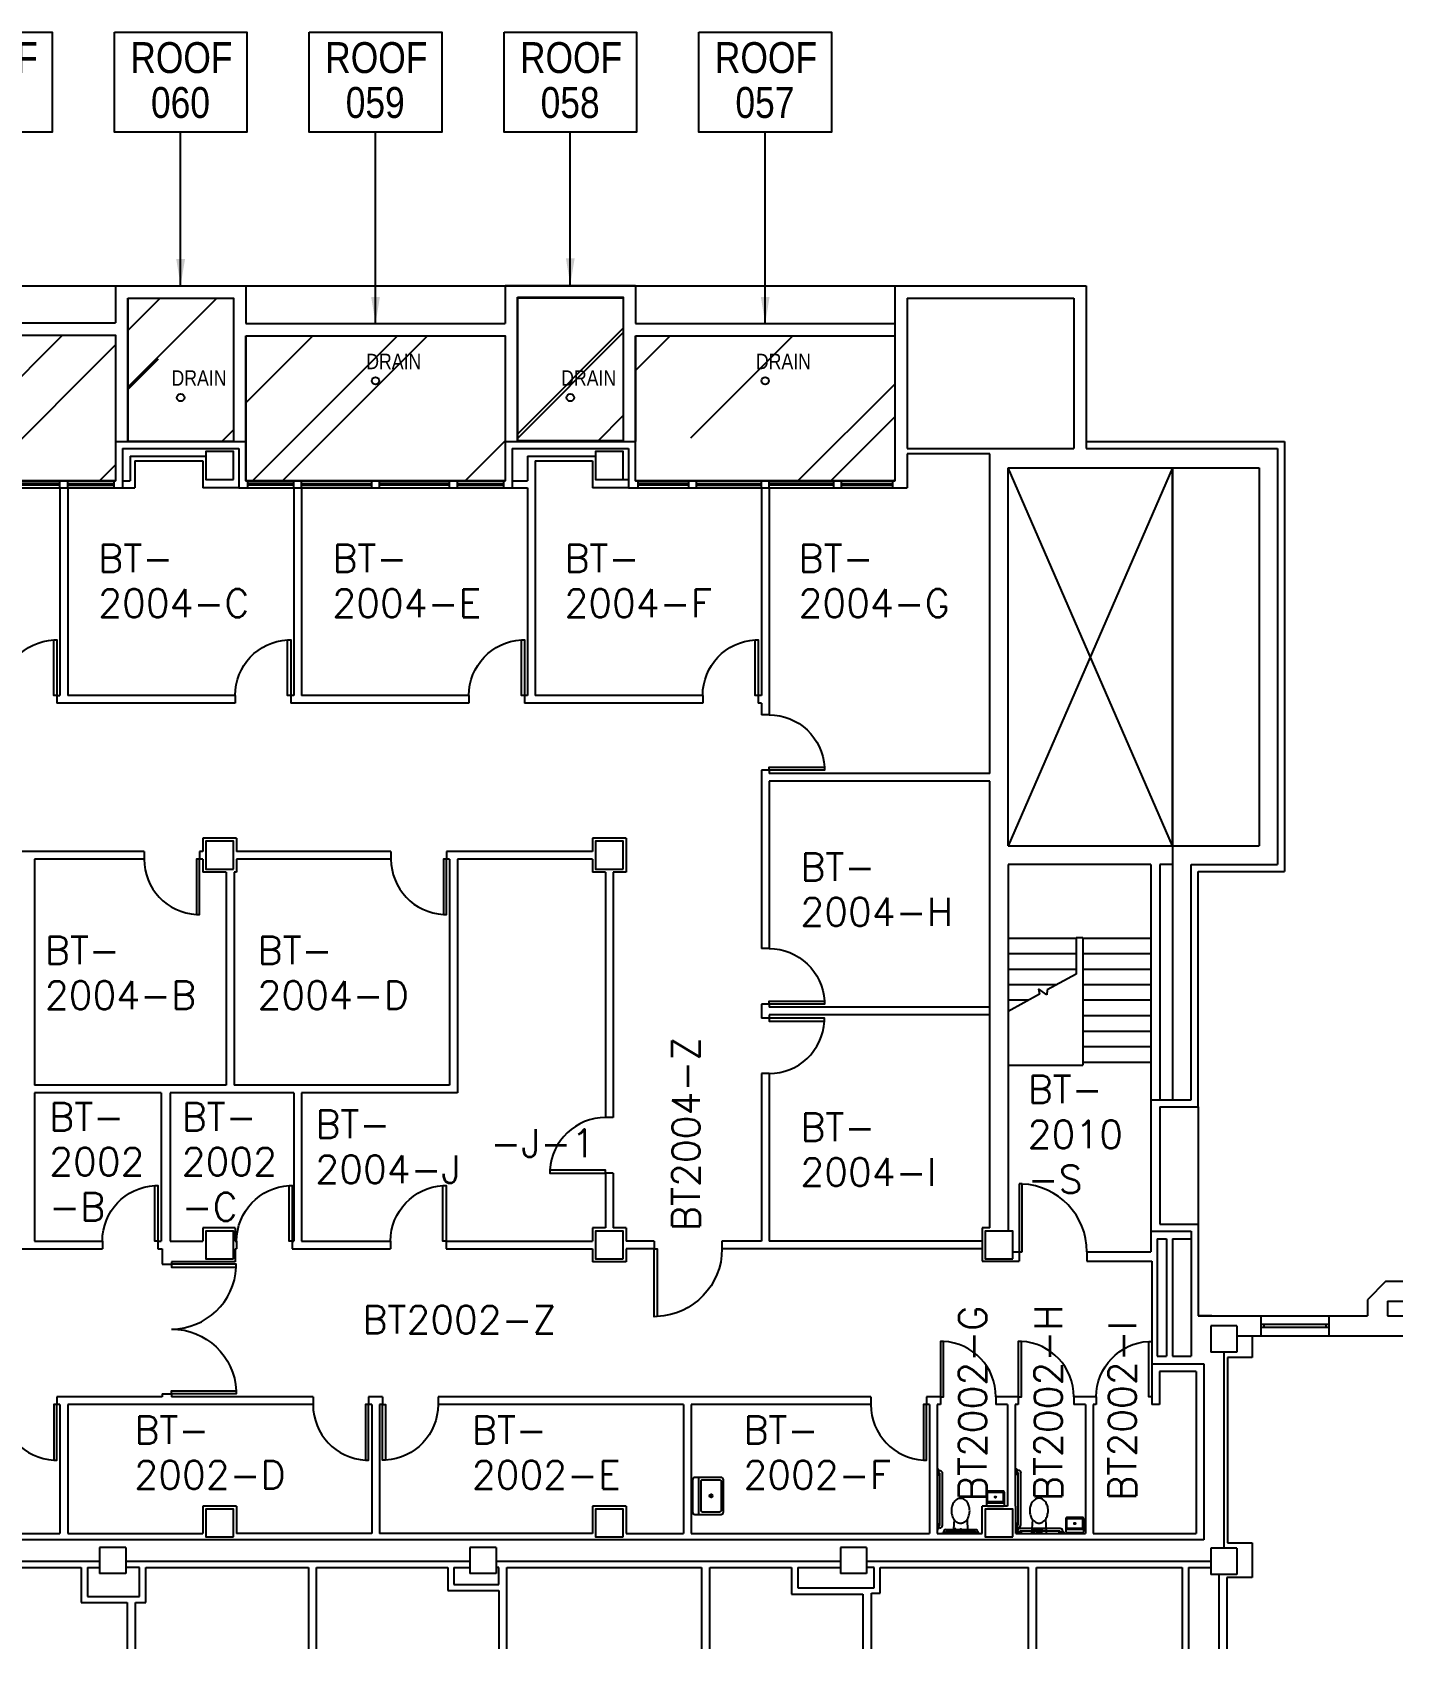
# Model space of a CAD drawing. Extents: x 2988 to 7122, y 18116 to 20102.
# Drawn here: x 6234 to 7122, y 19055 to 20102 of the extents above; entities that cross this region are included whole.
import ezdxf
from ezdxf.enums import TextEntityAlignment as Align

# ---------------------------------------------------------------- set-up
doc = ezdxf.new("R2010")
doc.units = 0
doc.header["$LTSCALE"] = 48
doc.header["$MEASUREMENT"] = 0
doc.layers.get('0').update_dxf_attribs({"linetype": 'CONTINUOUS'})
for name, color, linetype in [('ARDOOR', 7, 'CONTINUOUS'), ('ARROOMNO', 4, 'CONTINUOUS'), ('ARWALL', 7, 'CONTINUOUS'), ('COL', 14, 'CONTINUOUS'), ('EXROOF', 9, 'CONTINUOUS'), ('EXROOF_TEXT', 134, 'CONTINUOUS'), ('EXWALL', 8, 'CONTINUOUS'), ('EXWINDOW', 8, 'CONTINUOUS'), ('MPFIXTURE', 3, 'CONTINUOUS')]:
    doc.layers.add(name, color=color, linetype=linetype)
doc.styles.add('ARIAL_NARROW', font='ARIALN.TTF', dxfattribs={"height": 17})
doc.styles.add('ROMANS', font='romans.shx', dxfattribs={"height": 18})
doc.dimstyles.get("Standard").update_dxf_attribs({"dimtxt": 0.18, "dimasz": 0.18, "dimexe": 0.18, "dimexo": 0.0625, "dimgap": 0.09, "dimtad": 0, "dimtih": 1, "dimtoh": 1, "dimdec": 4, "dimzin": 0, "dimtxsty": 'STANDARD', "dimcen": 0.09, "dimazin": 3, "dimtfac": 1, "dimtdec": 4, "dimtofl": 0, "dimtmove": 0, "dimatfit": 3, "dimtolj": 1, "dimtzin": 0})

# ---------------------------------------------------------------- blocks, each defined once
blk = doc.blocks.new('COL2')
for p, q in [((-0.5, -0.5), (-0.5, 0.5)), ((-0.5, 0.5), (0.5, 0.5)), ((0.5, -0.5), (0.5, 0.5)), ((-0.5, -0.5), (0.5, -0.5))]:
    blk.add_line(p, q)
blk = doc.blocks.new('A$C293226A2')
at = {"layer": 'MPFIXTURE'}
for points in [[(0, 18.5), (0, 1.5, 0.414214), (1.5, 0), (22.5, 0, 0.414214), (24, 1.5), (24, 18.5, 0.414214), (22.5, 20), (1.5, 20, 0.414214)], [(22.5, 13.5), (22.5, 2.5, -0.414214), (21.5, 1.5), (2.5, 1.5, -0.414214), (1.5, 2.5), (1.5, 13.5, -0.414214), (2.5, 14.5), (21.5, 14.5, -0.414214)]]:
    blk.add_lwpolyline(points, format="xyb", close=True, dxfattribs=at)
blk.add_lwpolyline([(0, 16), (24, 16)], dxfattribs=at)
for radius in [1, 0.5]:
    blk.add_circle((12, 8), radius, dxfattribs=at)
blk = doc.blocks.new('A$C72335037')
at = {"rotation": 180}
blk.add_blockref('A$C293226A2', (24, 20), dxfattribs=at)
blk = doc.blocks.new('A$C3D871C5E')
at = {"rotation": 270}
blk.add_blockref('A$C72335037', (0, 24), dxfattribs=at)
blk = doc.blocks.new('PSYWC1P')
at = {"linetype": 'CONTINUOUS'}
for p, q in [((10.8, 5), (0, 5.6)), ((0.7, 4.6), (0, 4.6)), ((0.7, 3.6), (0, 3.6)), ((1.3, 4.7), (0.8, 4.7)), ((0.8, 3.5), (1.3, 3.5)), ((2.7, 1.3), (2.7, 1.1)), ((1.8, -5.5), (0, -5.6)), ((10.8, -5), (2.5, -5.4))]:
    blk.add_line(p, q, dxfattribs=at)
for p, q in [((1.3, 1.8), (1.3, 1.6)), ((1.7, 1.9), (1.4, 1.9)), ((1.4, 1.5), (1.7, 1.5)), ((1.7, 1.9), (1.7, 3.4)), ((1.7, 1.5), (1.7, 1.5)), ((1.7, 1.1), (1.7, 1.5)), ((2.7, 1.9), (2.7, 3.4)), ((3, 1.9), (2.7, 1.9)), ((2.7, 1.5), (2.7, 1.5)), ((2.7, 1.1), (2.7, 1.5)), ((2.7, 1.5), (3, 1.5)), ((3.5, 4.7), (3, 4.7)), ((3, 3.5), (3.5, 3.5)), ((3, 1.6), (3, 1.8)), ((3.6, 3.6), (3.6, 4.6)), ((1.3, -1.9), (1.3, -2.1)), ((1.6, -1.8), (1.4, -1.8)), ((1.4, -2.2), (1.6, -2.2)), ((1.6, -1.8), (1.6, -1.6)), ((2.7, -1.6), (2.7, -1.8)), ((3, -1.8), (2.7, -1.8)), ((2.7, -2.2), (3, -2.2)), ((3, -2.1), (3, -1.9))]:
    blk.add_line(p, q)
for points in [[(3, 4.7, 0.025815), (3, 4.7, 0.069134), (2.6, 4.8, 0.055334), (2.2, 4.9, 0.055334), (1.7, 4.8, 0.069134), (1.4, 4.7, 0.025815), (1.3, 4.7, 0.164444)], [(1.3, 3.5, 0.025815), (1.4, 3.5, 0.069134), (1.7, 3.4, 0.055334), (2.2, 3.3, 0.055334)], [(2.2, 3.3, 0.055334), (2.6, 3.4, 0.069134), (3, 3.5, 0.024315), (3, 3.5, 0.190567)]]:
    blk.add_lwpolyline(points, format="xyb", dxfattribs=at)
blk.add_lwpolyline([(2.6, -0.2), (2.4, 0.1), (2, 0.1), (1.7, -0.2), (2, -0.6), (2.4, -0.6)], close=True, dxfattribs=at)
at = {"linetype": 'CONTINUOUS', "flags": 128}
blk.add_lwpolyline([(17.5, -7, 0.074368), (21.3, -6.4, 0.085026), (24.2, -5, 0.106278), (26.3, -2.6, 0.128465), (27, 0, 0.128465), (26.3, 2.6, 0.106278), (24.2, 5, 0.085026), (21.3, 6.5, 0.074368), (17.5, 7, 0.074368), (13.8, 6.5, 0.085026), (10.8, 5, 0.106278), (8.7, 2.6, 0.128465), (8, 0, 0.128465), (8.7, -2.6, 0.106278), (10.8, -5, 0.085026), (13.8, -6.4, 0.074368)], format="xyb", close=True, dxfattribs=at)
for points in [[(2.7, -2.2), (2.7, -2.7, -0.414214), (2.7, -2.7), (1.7, -2.7, -0.414214), (1.6, -2.7), (1.6, -2.2)], [(2.3, -2.7), (2.5, -5.5, -1.015015), (1.8, -5.5), (2, -2.7)]]:
    blk.add_lwpolyline(points, format="xyb")
at = {"linetype": 'CONTINUOUS'}
blk.add_circle((2.2, -0.2), 1.45, dxfattribs=at)
for centre, start, end in [((0.8, 4.6), 90, 180), ((0.8, 3.6), 180, 270)]:
    blk.add_arc(centre, 0.0602, start, end, dxfattribs=at)
for centre, start, end in [((1.4, 1.8), 90, 180), ((1.4, 1.6), 180, 270), ((3, 1.8), 0, 90), ((3, 1.6), 270, 0), ((3.5, 4.6), 0, 90), ((3.5, 3.6), 270, 0), ((1.4, -1.9), 90, 180), ((1.4, -2.1), 180, 270), ((3, -1.9), 0, 90), ((3, -2.1), 270, 0)]:
    blk.add_arc(centre, 0.0602, start, end)
blk = doc.blocks.new('A$C1FFC69FD')
blk.add_blockref('A$C3D871C5E', (0, 0))
blk = doc.blocks.new('A$C28E928CB')
at = {"layer": 'MPFIXTURE', "linetype": 'CONTINUOUS'}
for p, q in [((0.9, 41.5), (0, 41.5)), ((0, 38.2), (0.9, 38.2)), ((0.9, 38.2), (0.9, 41.5)), ((1.7, 40.7), (0.9, 40.7)), ((1.1, 39), (0.9, 39)), ((1.6, 5.8), (1.6, 38.5)), ((3.3, 5.2), (3.3, 39)), ((0.8, 6.2), (0, 6.2)), ((0, 2.9), (0.8, 2.9)), ((0.8, 2.9), (0.8, 6.2)), ((1.1, 5.4), (0.8, 5.4)), ((1.6, 3.7), (0.8, 3.7))]:
    blk.add_line(p, q, dxfattribs=at)
for centre, radius, start, end in [((1.1, 38.5), 0.556, 0, 90), ((1.7, 39), 1.67, 0, 90), ((1.1, 5.9), 0.556, 270, 0), ((1.6, 5.4), 1.67, 270, 0)]:
    blk.add_arc(centre, radius, start, end, dxfattribs=at)
at = {"layer": 'MPFIXTURE', "xscale": 0.8470307656716614, "yscale": 0.8470307656716614, "zscale": 0.8470307656716614, "rotation": 90}
blk.add_blockref('PSYWC1P', (15, 0), dxfattribs=at)
blk = doc.blocks.new('A$C78E34850')
at = {"layer": 'MPFIXTURE', "linetype": 'CONTINUOUS'}
for p, q in [((3.3, 0.9), (0, 0.9)), ((0, 0), (0, 0.9)), ((0.8, 1.7), (0.8, 0.9)), ((28.5, 3.3), (2.5, 3.3)), ((2.5, 1.1), (2.5, 0.9)), ((28, 1.6), (3, 1.6)), ((3.3, 0), (3.3, 0.9)), ((31, 0.8), (27.6, 0.8)), ((27.6, 0.8), (27.6, 0)), ((31, 0), (31, 0.8))]:
    blk.add_line(p, q, dxfattribs=at)
for centre, radius, start, end in [((2.5, 1.7), 1.67, 90, 180), ((3, 1.1), 0.556, 90, 180), ((27.9, 1.1), 0.556, 0, 90), ((28.5, 1.6), 1.67, 0, 90)]:
    blk.add_arc(centre, radius, start, end, dxfattribs=at)
blk = doc.blocks.new('A$C4E2006DB')
at = {"layer": 'MPFIXTURE', "xscale": 0.483461596435518, "yscale": 0.483461596435518, "zscale": 0.483461596435518, "rotation": 90}
blk.add_blockref('A$C1FFC69FD', (11.6, 0), dxfattribs=at)
blk = doc.blocks.new('A$C286565C3')
at = {"layer": 'ARDOOR'}
for p, q in [((2, 44), (0, 44)), ((0, 44), (0, 0)), ((2, 0), (2, 44)), ((0, 0), (2, 0))]:
    blk.add_line(p, q, dxfattribs=at)
blk.add_arc((0, 0), 44, 0, 87.3974, dxfattribs=at)
blk = doc.blocks.new('A$C256B08E1')
at = {"layer": 'MPFIXTURE', "linetype": 'CONTINUOUS'}
for p, q in [((3.3, 0.9), (0, 0.9)), ((0, 0), (0, 0.9)), ((0.8, 1.7), (0.8, 0.9)), ((28.5, 3.3), (2.5, 3.3)), ((2.5, 1.1), (2.5, 0.9)), ((28, 1.6), (3, 1.6)), ((3.3, 0), (3.3, 0.9)), ((31, 0.8), (27.6, 0.8)), ((27.6, 0.8), (27.6, 0)), ((28.5, 1.1), (28.5, 0.8)), ((30.2, 1.6), (30.2, 0.8)), ((31, 0), (31, 0.8))]:
    blk.add_line(p, q, dxfattribs=at)
for centre, radius, start, end in [((2.5, 1.7), 1.67, 90, 180), ((3, 1.1), 0.556, 90, 180), ((27.9, 1.1), 0.556, 0, 90), ((28.5, 1.6), 1.67, 0, 90)]:
    blk.add_arc(centre, radius, start, end, dxfattribs=at)
blk = doc.blocks.new('A$C19A53293')
at = {"layer": 'MPFIXTURE', "linetype": 'CONTINUOUS'}
for p, q in [((0.9, 38.6), (0, 38.6)), ((0, 35.3), (0.9, 35.3)), ((0.9, 35.3), (0.9, 38.6)), ((1.7, 37.8), (0.9, 37.8)), ((1.1, 36.1), (0.9, 36.1)), ((1.6, 2.9), (1.6, 35.6)), ((3.3, 2.3), (3.3, 36.1)), ((0.8, 3.3), (0, 3.3)), ((0, 0), (0.8, 0)), ((0.8, 0), (0.8, 3.3)), ((1.1, 2.5), (0.8, 2.5)), ((1.6, 0.8), (0.8, 0.8))]:
    blk.add_line(p, q, dxfattribs=at)
for centre, radius, start, end in [((1.1, 35.6), 0.556, 0, 90), ((1.7, 36.1), 1.67, 0, 90), ((1.1, 3), 0.556, 270, 0), ((1.6, 2.5), 1.67, 270, 0)]:
    blk.add_arc(centre, radius, start, end, dxfattribs=at)

msp = doc.modelspace()

# ---------------------------------------------------------------- hatches: boundary and pattern name
at = {"layer": 'EXROOF'}
h = msp.add_hatch(dxfattribs=at)
h.set_pattern_fill('AR-RROOF', color=256, scale=100, angle=45, style=0)
h.paths.add_polyline_path([(6295.5, 19929.7), (6364, 19929.7), (6364, 19836.7), (6295.5, 19836.7)])
edge = h.paths.add_edge_path(flags=16)
edge.add_arc((6329.7, 19865.2), 2.4, 0, 360)
h.paths.add_polyline_path([(6321.3, 19870.4), (6361.9, 19870.4), (6361.9, 19885.4), (6321.3, 19885.4)], flags=24)
h = msp.add_hatch(dxfattribs=at)
h.set_pattern_fill('AR-RROOF', color=256, scale=100, angle=45, style=0)
edge = h.paths.add_edge_path(flags=16)
edge.add_arc((6582.2, 19865.2), 2.4, 0, 360)
h.paths.add_polyline_path([(6548, 19930.2), (6616.5, 19930.2), (6616.5, 19837.2), (6548, 19837.2)])
h.paths.add_polyline_path([(6573.8, 19870.4), (6614.4, 19870.4), (6614.4, 19885.4), (6573.8, 19885.4)], flags=24)
h = msp.add_hatch(dxfattribs=at)
h.set_pattern_fill('AR-RROOF', color=256, scale=125, angle=45, style=0)
h.paths.add_polyline_path([(6117.5, 19905.7), (6287.5, 19905.7), (6287.5, 19811.2), (6117.5, 19811.2)])
edge = h.paths.add_edge_path(flags=16)
edge.add_arc((6203.5, 19876), 2.4, 0, 360)
h.paths.add_polyline_path([(6195, 19881.1), (6235.6, 19881.1), (6235.6, 19896.1), (6195, 19896.1)], flags=24)
h = msp.add_hatch(dxfattribs=at)
h.set_pattern_fill('AR-RROOF', color=256, scale=125, angle=45, style=0)
edge = h.paths.add_edge_path(flags=16)
edge.add_arc((6456, 19876), 2.4, 0, 360)
h.paths.add_polyline_path([(6372, 19905.2), (6540, 19905.2), (6540, 19811.2), (6372, 19811.2)])
h.paths.add_polyline_path([(6447.5, 19881.1), (6488.1, 19881.1), (6488.1, 19896.1), (6447.5, 19896.1)], flags=24)
h = msp.add_hatch(dxfattribs=at)
h.set_pattern_fill('AR-RROOF', color=256, scale=125, angle=45, style=0)
edge = h.paths.add_edge_path(flags=16)
edge.add_arc((6708.5, 19876), 2.4, 0, 360)
h.paths.add_polyline_path([(6624.5, 19905.2), (6792.5, 19905.2), (6792.5, 19811.2), (6624.5, 19811.2)])
h.paths.add_polyline_path([(6700, 19881.1), (6740.6, 19881.1), (6740.6, 19896.1), (6700, 19896.1)], flags=24)

# ---------------------------------------------------------------- linework, layer by layer
at = {"layer": 'ARDOOR', "flags": 128}
for points in [[(6213.5, 19672.2, -0.39805), (6247.5, 19708.2), (6249.5, 19708.2), (6249.5, 19672.2), (6247.5, 19672.2), (6247.5, 19708.2)], [(6365, 19672.2, -0.39805), (6399, 19708.2), (6401, 19708.2), (6401, 19672.2), (6399, 19672.2), (6399, 19708.2)], [(6516.5, 19672.2, -0.39805), (6550.5, 19708.2), (6552.5, 19708.2), (6552.5, 19672.2), (6550.5, 19672.2), (6550.5, 19708.2)], [(6668, 19672.2, -0.39805), (6702, 19708.2), (6704, 19708.2), (6704, 19672.2), (6702, 19672.2), (6702, 19708.2)], [(6711, 19659.7, -0.39805), (6746.9, 19625.7), (6747, 19623.7), (6711, 19623.7), (6711, 19625.7), (6746.9, 19625.7)], [(6306, 19566.2, 0.39805), (6340, 19530.3), (6342, 19530.2), (6342, 19566.2), (6340, 19566.2), (6340, 19530.3)], [(6466, 19566.2, 0.39805), (6500, 19530.3), (6502, 19530.2), (6502, 19566.2), (6500, 19566.2), (6500, 19530.3)], [(6711, 19508.2, -0.39805), (6746.9, 19474.2), (6747, 19472.2), (6711, 19472.2), (6711, 19474.2), (6746.9, 19474.2)], [(6711, 19427.2, 0.39805), (6746.9, 19461.2), (6747, 19463.2), (6711, 19463.2), (6711, 19461.2), (6746.9, 19461.2)], [(6605, 19398.7, 0.39805), (6569, 19364.7), (6569, 19362.7), (6605, 19362.7), (6605, 19364.7), (6569, 19364.7)], [(6279, 19318.7, -0.39805), (6313, 19354.7), (6315, 19354.7), (6315, 19318.7), (6313, 19318.7), (6313, 19354.7)], [(6366, 19318.7, -0.39805), (6400, 19354.6), (6402, 19354.7), (6402, 19318.7), (6400, 19318.7), (6400, 19354.6)], [(6465.7, 19318.7, -0.39805), (6499.7, 19354.6), (6501.7, 19354.7), (6501.7, 19318.7), (6499.7, 19318.7), (6499.7, 19354.6)], [(6680.5, 19313.7, -0.400971), (6638.5, 19269.8), (6636.5, 19269.7), (6636.5, 19313.7), (6638.5, 19313.7), (6638.5, 19269.8)], [(6323.7, 19261.7, 0.400344), (6365.7, 19301.7), (6365.7, 19303.7), (6323.7, 19303.7), (6323.7, 19301.7), (6365.7, 19301.7)], [(6323.7, 19261.7, -0.400344), (6365.7, 19221.7), (6365.7, 19219.7), (6323.7, 19219.7), (6323.7, 19221.7), (6365.7, 19221.7)], [(6858, 19217.7, 0.39805), (6824, 19253.7), (6822, 19253.7), (6822, 19217.7), (6824, 19217.7), (6824, 19253.7)], [(6908.5, 19217.7, 0.39805), (6874.5, 19253.7), (6872.5, 19253.7), (6872.5, 19217.7), (6874.5, 19217.7), (6874.5, 19253.7)], [(6923, 19217.7, -0.39805), (6957, 19253.7), (6959, 19253.7), (6959, 19217.7), (6957, 19217.7), (6957, 19253.7)], [(6213.5, 19212.7, 0.39805), (6247.5, 19176.8), (6249.5, 19176.7), (6249.5, 19212.7), (6247.5, 19212.7), (6247.5, 19176.8)], [(6415.5, 19212.7, 0.39805), (6449.5, 19176.8), (6451.5, 19176.7), (6451.5, 19212.7), (6449.5, 19212.7), (6449.5, 19176.8)], [(6496.5, 19212.7, -0.39805), (6462.5, 19176.8), (6460.5, 19176.7), (6460.5, 19212.7), (6462.5, 19212.7), (6462.5, 19176.8)], [(6777, 19212.7, 0.39805), (6811, 19176.8), (6813, 19176.7), (6813, 19212.7), (6811, 19212.7), (6811, 19176.8)]]:
    msp.add_lwpolyline(points, format="xyb", dxfattribs=at)
at = {"layer": 'ARWALL', "linetype": 'CONTINUOUS'}
for p, q in [((6297, 19827.2), (6346, 19827.2)), ((6297, 19827.2), (6297, 19811.2)), ((6554.5, 19827.2), (6598.5, 19827.2)), ((6554.5, 19827.2), (6554.5, 19811.2)), ((6300, 19824.2), (6344, 19824.2)), ((6300, 19824.2), (6300, 19806.7)), ((6344, 19824.2), (6344, 19806.7)), ((6559.5, 19824.2), (6559.5, 19672.2)), ((6559.5, 19824.2), (6596.5, 19824.2)), ((6596.5, 19824.2), (6596.5, 19806.7)), ((6251.5, 19806.7), (6251.5, 19672.2)), ((6256.5, 19806.7), (6256.5, 19672.2)), ((6292, 19811.2), (6297, 19811.2)), ((6292, 19806.7), (6300, 19806.7)), ((6367.5, 19806.7), (6344, 19806.7)), ((6403, 19806.7), (6403, 19672.2)), ((6408, 19806.7), (6408, 19672.2)), ((6544.5, 19811.2), (6554.5, 19811.2)), ((6544.5, 19806.7), (6554.5, 19806.7)), ((6554.5, 19806.7), (6554.5, 19672.2)), ((6620, 19806.7), (6596.5, 19806.7)), ((6616.5, 19812.2), (6620, 19812.2)), ((6706, 19806.7), (6706, 19672.2)), ((6711, 19806.7), (6711, 19659.7)), ((6249.5, 19672.2), (6249.5, 19667.2)), ((6249.5, 19672.2), (6251.5, 19672.2)), ((6365, 19672.2), (6256.5, 19672.2)), ((6365, 19672.2), (6365, 19667.2)), ((6403, 19672.2), (6401, 19672.2)), ((6401, 19672.2), (6401, 19667.2)), ((6516.5, 19672.2), (6408, 19672.2)), ((6516.5, 19672.2), (6516.5, 19667.2)), ((6554.5, 19672.2), (6552.5, 19672.2)), ((6552.5, 19672.2), (6552.5, 19667.2)), ((6668, 19672.2), (6559.5, 19672.2)), ((6668, 19672.2), (6668, 19667.2)), ((6706, 19672.2), (6704, 19672.2)), ((6704, 19672.2), (6704, 19667.2)), ((6365, 19667.2), (6249.5, 19667.2)), ((6516.5, 19667.2), (6401, 19667.2)), ((6668, 19667.2), (6552.5, 19667.2)), ((6706, 19667.2), (6704, 19667.2)), ((6706, 19667.2), (6706, 19659.7)), ((6711, 19659.7), (6706, 19659.7)), ((6711, 19623.7), (6706, 19623.7)), ((6706, 19623.7), (6706, 19508.2)), ((6711, 19623.7), (6711, 19621.7)), ((6854, 19621.7), (6711, 19621.7)), ((6854, 19616.7), (6711, 19616.7)), ((6711, 19616.7), (6711, 19508.2)), ((6344, 19579.7), (6344, 19571.2)), ((6366, 19579.7), (6344, 19579.7)), ((6366, 19579.7), (6366, 19571.2)), ((6596.5, 19579.7), (6596.5, 19571.2)), ((6618.5, 19579.7), (6596.5, 19579.7)), ((6618.5, 19579.7), (6618.5, 19557.7)), ((6306, 19571.2), (6202.5, 19571.2)), ((6306, 19566.2), (6235, 19566.2)), ((6235, 19566.2), (6235, 19419.7)), ((6306, 19571.2), (6306, 19566.2)), ((6344, 19571.2), (6342, 19571.2)), ((6342, 19571.2), (6342, 19566.2)), ((6344, 19566.2), (6342, 19566.2)), ((6344, 19566.2), (6344, 19557.7)), ((6466, 19571.2), (6366, 19571.2)), ((6466, 19566.2), (6366, 19566.2)), ((6366, 19566.2), (6366, 19557.7)), ((6466, 19571.2), (6466, 19566.2)), ((6596.5, 19571.2), (6502, 19571.2)), ((6502, 19571.2), (6502, 19566.2)), ((6504, 19566.2), (6502, 19566.2)), ((6504, 19566.2), (6504, 19419.7)), ((6596.5, 19566.2), (6509, 19566.2)), ((6509, 19566.2), (6509, 19414.7)), ((6596.5, 19566.2), (6596.5, 19557.7)), ((6359.3, 19557.7), (6344, 19557.7)), ((6359.3, 19557.7), (6359.3, 19419.7)), ((6366, 19557.7), (6364.3, 19557.7)), ((6364.3, 19557.7), (6364.3, 19419.7)), ((6605, 19557.7), (6596.5, 19557.7)), ((6605, 19557.7), (6605, 19398.7)), ((6618.5, 19557.7), (6610, 19557.7)), ((6610, 19557.7), (6610, 19398.7)), ((6711, 19508.2), (6706, 19508.2)), ((6711, 19472.2), (6706, 19472.2)), ((6706, 19472.2), (6706, 19463.2)), ((6711, 19472.2), (6711, 19470.2)), ((6854, 19470.2), (6711, 19470.2)), ((6711, 19463.2), (6706, 19463.2)), ((6854, 19465.2), (6711, 19465.2)), ((6711, 19465.2), (6711, 19463.2)), ((6706, 19427.2), (6706, 19318.7)), ((6711, 19427.2), (6706, 19427.2)), ((6711, 19427.2), (6711, 19318.7)), ((6359.3, 19419.7), (6235, 19419.7)), ((6504, 19419.7), (6364.3, 19419.7)), ((6235, 19414.7), (6235, 19318.7)), ((6317, 19414.7), (6235, 19414.7)), ((6317, 19414.7), (6317, 19318.7)), ((6323, 19414.7), (6323, 19318.7)), ((6403, 19414.7), (6323, 19414.7)), ((6403, 19414.7), (6403, 19318.7)), ((6408, 19414.7), (6408, 19318.7)), ((6509, 19414.7), (6408, 19414.7)), ((6610, 19398.7), (6605, 19398.7)), ((6610, 19362.7), (6605, 19362.7)), ((6605, 19362.7), (6605, 19327.2)), ((6610, 19362.7), (6610, 19327.2)), ((6344, 19327.2), (6344, 19318.7)), ((6365, 19327.2), (6344, 19327.2)), ((6365, 19327.2), (6365, 19318.7)), ((6596.5, 19327.2), (6596.5, 19318.7)), ((6605, 19327.2), (6596.5, 19327.2)), ((6618.5, 19327.2), (6610, 19327.2)), ((6618.5, 19327.2), (6618.5, 19318.7)), ((6202.5, 19313.7), (6279, 19313.7)), ((6235, 19318.7), (6279, 19318.7)), ((6279, 19318.7), (6279, 19313.7)), ((6315, 19318.7), (6317, 19318.7)), ((6315, 19318.7), (6315, 19313.7)), ((6315, 19313.7), (6317.7, 19313.7)), ((6317.7, 19313.7), (6317.7, 19303.7)), ((6323, 19318.7), (6344, 19318.7)), ((6365, 19318.7), (6366, 19318.7)), ((6365, 19313.7), (6366, 19313.7)), ((6365, 19313.7), (6365, 19305.2)), ((6366, 19318.7), (6366, 19313.7)), ((6402, 19318.7), (6402, 19313.7)), ((6402, 19318.7), (6403, 19318.7)), ((6402, 19313.7), (6465.7, 19313.7)), ((6408, 19318.7), (6465.7, 19318.7)), ((6465.7, 19318.7), (6465.7, 19313.7)), ((6501.7, 19318.7), (6501.7, 19313.7)), ((6501.7, 19318.7), (6596.5, 19318.7)), ((6501.7, 19313.7), (6596.5, 19313.7)), ((6596.5, 19313.7), (6596.5, 19305.2)), ((6636.5, 19318.7), (6618.5, 19318.7)), ((6636.5, 19313.7), (6618.5, 19313.7)), ((6618.5, 19313.7), (6618.5, 19305.2)), ((6636.5, 19318.7), (6636.5, 19313.7)), ((6706, 19318.7), (6680.5, 19318.7)), ((6680.5, 19318.7), (6680.5, 19313.7)), ((6849, 19313.7), (6680.5, 19313.7)), ((6849, 19318.7), (6711, 19318.7)), ((6317.7, 19303.7), (6323.7, 19303.7)), ((6365, 19305.2), (6323.7, 19305.2)), ((6323.7, 19305.2), (6323.7, 19303.7)), ((6618.5, 19305.2), (6596.5, 19305.2)), ((7024.1, 19257.2), (7024.1, 19243.2)), ((6959, 19239.2), (6959, 19212.7)), ((7008.1, 19243.2), (7008.1, 19123.2)), ((7024.1, 19243.2), (7008.1, 19243.2)), ((6964, 19234.2), (6964, 19212.7)), ((6987.7, 19234.2), (6964, 19234.2)), ((6987.7, 19234.2), (6987.7, 19129.2)), ((6317.7, 19217.7), (6249.5, 19217.7)), ((6249.5, 19217.7), (6249.5, 19212.7)), ((6317.7, 19219.7), (6323.7, 19219.7)), ((6317.7, 19219.7), (6317.7, 19217.7)), ((6323.7, 19219.7), (6323.7, 19217.7)), ((6415.5, 19217.7), (6323.7, 19217.7)), ((6415.5, 19217.7), (6415.5, 19212.7)), ((6451.5, 19217.7), (6451.5, 19212.7)), ((6460.5, 19217.7), (6451.5, 19217.7)), ((6460.5, 19217.7), (6460.5, 19212.7)), ((6777, 19217.7), (6496.5, 19217.7)), ((6496.5, 19217.7), (6496.5, 19212.7)), ((6777, 19217.7), (6777, 19212.7)), ((6822, 19217.7), (6813, 19217.7)), ((6813, 19217.7), (6813, 19212.7)), ((6822, 19217.7), (6822, 19212.7)), ((6872.5, 19217.7), (6858, 19217.7)), ((6858, 19217.7), (6858, 19212.7)), ((6872.5, 19217.7), (6872.5, 19212.7)), ((6923, 19217.7), (6908.5, 19217.7)), ((6908.5, 19217.7), (6908.5, 19212.7)), ((6923, 19217.7), (6923, 19212.7)), ((6251.5, 19212.7), (6249.5, 19212.7)), ((6251.5, 19212.7), (6251.5, 19129.2)), ((6256.5, 19212.7), (6256.5, 19129.2)), ((6415.5, 19212.7), (6256.5, 19212.7)), ((6453.5, 19212.7), (6451.5, 19212.7)), ((6453.5, 19212.7), (6453.5, 19129.2)), ((6458.5, 19212.7), (6458.5, 19129.2)), ((6460.5, 19212.7), (6458.5, 19212.7)), ((6655.5, 19212.7), (6496.5, 19212.7)), ((6655.5, 19212.7), (6655.5, 19129.2)), ((6660.5, 19212.7), (6660.5, 19129.2)), ((6777, 19212.7), (6660.5, 19212.7)), ((6815, 19212.7), (6813, 19212.7)), ((6815, 19212.7), (6815, 19129.2)), ((6820, 19212.7), (6820, 19129.2)), ((6822, 19212.7), (6820, 19212.7)), ((6865.5, 19212.7), (6858, 19212.7)), ((6865.5, 19212.7), (6865.5, 19147)), ((6870.5, 19212.7), (6870.5, 19147)), ((6872.5, 19212.7), (6870.5, 19212.7)), ((6916, 19212.7), (6908.5, 19212.7)), ((6916, 19212.7), (6916, 19129.2)), ((6921, 19212.7), (6921, 19129.2)), ((6923, 19212.7), (6921, 19212.7)), ((6964, 19212.7), (6959, 19212.7)), ((6366, 19147), (6344, 19147)), ((6344, 19147), (6344, 19129.2)), ((6366, 19147), (6366, 19129.2)), ((6618.5, 19147), (6596.5, 19147)), ((6596.5, 19147), (6596.5, 19129.2)), ((6618.5, 19147), (6618.5, 19129.2)), ((6865.5, 19147), (6849, 19147)), ((6849, 19129.2), (6849, 19147)), ((6871, 19147), (6870.5, 19147)), ((6871, 19129.2), (6871, 19147)), ((6113.5, 19129.2), (6251.5, 19129.2)), ((6256.5, 19129.2), (6344, 19129.2)), ((6453.5, 19129.2), (6366, 19129.2)), ((6596.5, 19129.2), (6458.5, 19129.2)), ((6618.5, 19129.2), (6655.5, 19129.2)), ((6660.5, 19129.2), (6815, 19129.2)), ((6820, 19129.2), (6849, 19129.2)), ((6871, 19129.2), (6916, 19129.2)), ((6921, 19129.2), (6987.7, 19129.2)), ((7008.1, 19123.2), (7024.1, 19123.2)), ((7024.1, 19123.2), (7024.1, 19100.7)), ((6177.1, 19107.2), (6265.3, 19107.2)), ((6265.3, 19107.2), (6265.3, 19084.5)), ((6269.3, 19107.2), (6269.3, 19088.5)), ((6269.3, 19107.2), (6277.2, 19107.2)), ((6303.1, 19107.2), (6294.2, 19107.2)), ((6303.1, 19088.5), (6303.1, 19107.2)), ((6307.1, 19084.5), (6307.1, 19107.2)), ((6307.1, 19107.2), (6412.6, 19107.2)), ((6412.6, 19107.2), (6412.6, 19054.6)), ((6417.8, 19107.2), (6502.8, 19107.2)), ((6417.8, 19054.6), (6417.8, 19107.2)), ((6502.8, 19107.2), (6502.8, 19092.2)), ((6506.8, 19107.2), (6506.8, 19096.2)), ((6506.8, 19107.2), (6517.2, 19107.2)), ((6535.8, 19107.2), (6534.2, 19107.2)), ((6535.8, 19096.2), (6535.8, 19107.2)), ((6541.1, 19107.2), (6667.3, 19107.2)), ((6541.1, 19054.6), (6541.1, 19107.2)), ((6667.3, 19107.2), (6667.3, 19054.6)), ((6672.6, 19107.2), (6725.6, 19107.2)), ((6672.6, 19054.6), (6672.6, 19107.2)), ((6725.6, 19107.2), (6725.6, 19090)), ((6729.6, 19107.2), (6729.6, 19094)), ((6729.6, 19107.2), (6757.2, 19107.2)), ((6779.1, 19107.2), (6774.2, 19107.2)), ((6779.1, 19094), (6779.1, 19107.2)), ((6783.1, 19090.5), (6783.1, 19107.2)), ((6783.1, 19107.2), (6879.1, 19107.2)), ((6879.1, 19054.6), (6879.1, 19107.2)), ((6884.2, 19107.2), (6978.8, 19107.2)), ((6884.2, 19054.6), (6884.2, 19107.2)), ((6978.8, 19107.2), (6978.8, 19054.6)), ((6982.8, 19107.2), (6982.8, 19054.6)), ((6982.8, 19107.2), (6997.2, 19107.2)), ((7002.6, 19054.6), (7002.6, 19102.7)), ((6502.8, 19092.2), (6535.8, 19092.2)), ((6506.8, 19096.2), (6535.8, 19096.2)), ((6535.8, 19092.2), (6535.8, 19054.6)), ((6729.6, 19094), (6779.1, 19094)), ((7024.1, 19100.7), (7007.6, 19100.7)), ((7007.6, 19100.7), (7007.6, 19054.6)), ((6265.3, 19084.5), (6295.1, 19084.5)), ((6269.3, 19088.5), (6303.1, 19088.5)), ((6295.1, 19084.5), (6295.1, 19054.6)), ((6300.5, 19084.5), (6300.5, 19084.5)), ((6300.5, 19084.5), (6307.1, 19084.5)), ((6300.5, 19054.6), (6300.5, 19084.5)), ((6725.6, 19090), (6771.8, 19090)), ((6771.8, 19090), (6771.8, 19054.6)), ((6777.3, 19090.5), (6783.1, 19090.5)), ((6777.3, 19054.6), (6777.3, 19090.5))]:
    msp.add_line(p, q, dxfattribs=at)
at = {"layer": 'COL', "linetype": 'CONTINUOUS'}
for points in [[(6364, 19812.2), (6364, 19830.2), (6346, 19830.2), (6346, 19812.2), (6364, 19812.2)], [(6616.5, 19812.2), (6616.5, 19830.2), (6598.5, 19830.2), (6598.5, 19812.2), (6616.5, 19812.2)], [(6364, 19559.7), (6364, 19577.7), (6346, 19577.7), (6346, 19559.7), (6364, 19559.7)], [(6616.5, 19559.7), (6616.5, 19577.7), (6598.5, 19577.7), (6598.5, 19559.7), (6616.5, 19559.7)], [(6364, 19307.2), (6364, 19325.2), (6346, 19325.2), (6346, 19307.2), (6364, 19307.2)], [(6616.5, 19307.2), (6616.5, 19325.2), (6598.5, 19325.2), (6598.5, 19307.2), (6616.5, 19307.2)], [(6869, 19307.2), (6869, 19325.2), (6851, 19325.2), (6851, 19307.2), (6869, 19307.2)], [(6364, 19127), (6364, 19145), (6346, 19145), (6346, 19127), (6364, 19127)], [(6616.5, 19127), (6616.5, 19145), (6598.5, 19145), (6598.5, 19127), (6616.5, 19127)], [(6869, 19127), (6869, 19145), (6851, 19145), (6851, 19127), (6869, 19127)]]:
    msp.add_lwpolyline(points, dxfattribs=at)
at = {"layer": 'EXROOF'}
for points in [[(6295.5, 19929.7), (6364, 19929.7), (6364, 19836.7), (6295.5, 19836.7)], [(6548, 19930.2), (6616.5, 19930.2), (6616.5, 19837.2), (6548, 19837.2)], [(6117.5, 19905.7), (6287.5, 19905.7), (6287.5, 19811.2), (6117.5, 19811.2)], [(6372, 19905.2), (6540, 19905.2), (6540, 19811.2), (6372, 19811.2)], [(6624.5, 19905.2), (6792.5, 19905.2), (6792.5, 19811.2), (6624.5, 19811.2)]]:
    msp.add_lwpolyline(points, close=True, dxfattribs=at)
at = {"layer": 'EXROOF', "linetype": 'BYBLOCK'}
for centre in [(6456, 19876), (6708.5, 19876), (6329.7, 19865.2), (6582.2, 19865.2)]:
    msp.add_circle(centre, 2.4, dxfattribs=at)
at = {"layer": 'EXROOF_TEXT'}
for points in [[(6160.5, 20101.9), (6246.4, 20101.9), (6246.4, 20037.1), (6160.5, 20037.1)], [(6286.8, 20101.9), (6372.6, 20101.9), (6372.6, 20037.1), (6286.8, 20037.1)], [(6413, 20101.9), (6498.9, 20101.9), (6498.9, 20037.1), (6413, 20037.1)], [(6539.3, 20101.9), (6625.1, 20101.9), (6625.1, 20037.1), (6539.3, 20037.1)], [(6665.5, 20101.9), (6751.4, 20101.9), (6751.4, 20037.1), (6665.5, 20037.1)]]:
    msp.add_lwpolyline(points, close=True, dxfattribs=at)
at = {"layer": 'EXWALL'}
for p, q in [((5917.5, 19937.7), (6916.5, 19937.7)), ((6287.5, 19937.7), (6372, 19937.7)), ((6287.5, 19937.7), (6287.5, 19913.7)), ((6295.5, 19929.7), (6364, 19929.7)), ((6295.5, 19929.7), (6295.5, 19836.7)), ((6364, 19929.7), (6364, 19836.7)), ((6372, 19937.7), (6372, 19913.2)), ((6624.5, 19937.7), (6540, 19937.7)), ((6540, 19937.7), (6540, 19913.2)), ((6616.5, 19929.7), (6548, 19929.7)), ((6548, 19929.7), (6548, 19836.7)), ((6616.5, 19929.7), (6616.5, 19836.7)), ((6624.5, 19937.7), (6624.5, 19913.2)), ((6792.5, 19937.7), (6916.5, 19937.7)), ((6792.5, 19937.7), (6792.5, 19905.2)), ((6800.5, 19929.7), (6908.5, 19929.7)), ((6800.5, 19929.7), (6800.5, 19832.2)), ((6908.5, 19929.7), (6908.5, 19836.7)), ((6916.5, 19937.7), (6916.5, 19836.7)), ((6119.5, 19913.7), (6287.5, 19913.7)), ((6372, 19913.2), (6540, 19913.2)), ((6624.5, 19913.2), (6792.5, 19913.2)), ((6119.5, 19905.7), (6287.5, 19905.7)), ((6287.5, 19905.7), (6287.5, 19836.7)), ((6372, 19905.2), (6540, 19905.2)), ((6372, 19905.2), (6372, 19836.7)), ((6540, 19905.2), (6540, 19836.7)), ((6624.5, 19905.2), (6792.5, 19905.2)), ((6624.5, 19905.2), (6624.5, 19836.7)), ((6792.5, 19905.2), (6792.5, 19832.2)), ((6287.5, 19836.7), (6372, 19836.7)), ((6287.5, 19836.7), (6287.5, 19811.2)), ((6372, 19836.7), (6372, 19811.2)), ((6540, 19836.7), (6624.5, 19836.7)), ((6540, 19836.7), (6540, 19811.2)), ((6624.5, 19811.2), (6624.5, 19836.7)), ((6908.5, 19836.7), (6908.5, 19832.2)), ((6916.5, 19836.7), (7045, 19836.7)), ((6916.5, 19836.7), (6916.5, 19832.2)), ((7045, 19836.7), (7045, 19558.2)), ((6292, 19832.2), (6367.5, 19832.2)), ((6292, 19832.2), (6292, 19806.7)), ((6367.5, 19832.2), (6367.5, 19806.7)), ((6544.5, 19832.2), (6620, 19832.2)), ((6544.5, 19832.2), (6544.5, 19806.7)), ((6620, 19832.2), (6620, 19806.7)), ((6792.5, 19832.2), (6792.5, 19824.2)), ((6792.5, 19832.2), (6792.5, 19811.2)), ((6800.5, 19832.2), (6908.5, 19832.2)), ((6854, 19828.7), (6800.5, 19828.7)), ((6800.5, 19828.7), (6800.5, 19806.7)), ((6854, 19621.7), (6854, 19828.7)), ((6916.5, 19832.2), (7040.5, 19832.2)), ((7040.5, 19832.2), (7040.5, 19562.7)), ((6866, 19819.7), (7028.5, 19819.7)), ((6972.5, 19819.7), (6866, 19574.7)), ((6972.5, 19574.7), (6866, 19819.7)), ((6866, 19574.7), (6866, 19819.7)), ((6972.5, 19574.7), (6972.5, 19819.7)), ((6972.5, 19819.7), (6972.5, 19410.2)), ((7028.5, 19819.7), (7028.5, 19574.7)), ((6089, 19806.7), (6292, 19806.7)), ((6117.5, 19811.2), (6287.5, 19811.2)), ((6367.5, 19806.7), (6544.5, 19806.7)), ((6372, 19811.2), (6540, 19811.2)), ((6620, 19806.7), (6800.5, 19806.7)), ((6624.5, 19811.2), (6792.5, 19811.2)), ((6854, 19327.2), (6854, 19616.7)), ((6866, 19574.7), (6972.5, 19574.7)), ((6972.5, 19574.7), (7028.5, 19574.7)), ((6972.5, 19574.7), (6972.5, 19410.2)), ((6958.3, 19562.7), (6866, 19562.7)), ((6866, 19562.7), (6866, 19325.2)), ((6958.3, 19562.7), (6958.3, 19410.2)), ((6964.3, 19562.7), (6964.3, 19410.2)), ((6972.5, 19562.7), (6964.3, 19562.7)), ((6984.5, 19562.7), (7040.5, 19562.7)), ((6984.5, 19410.2), (6984.5, 19562.7)), ((6984.5, 19562.7), (7040.5, 19562.7)), ((6984.5, 19410.2), (6984.5, 19562.7)), ((6989, 19558.2), (7045, 19558.2)), ((6989, 19405.7), (6989, 19558.2)), ((6910, 19514.7), (6866, 19514.7)), ((6910, 19515.2), (6910, 19491.6)), ((6914.3, 19515.2), (6910, 19515.2)), ((6914.3, 19515.2), (6914.3, 19432.7)), ((6958.3, 19514.7), (6914.3, 19514.7)), ((6910, 19504.7), (6866, 19504.7)), ((6958.3, 19504.7), (6914.3, 19504.7)), ((6910, 19494.7), (6866, 19494.7)), ((6910, 19491.6), (6891.3, 19481.4)), ((6958.3, 19494.7), (6914.3, 19494.7)), ((6897.3, 19484.7), (6866, 19484.7)), ((6891, 19478.2), (6885.6, 19482.1)), ((6885.6, 19482.1), (6886.2, 19478.6)), ((6891.3, 19481.4), (6891, 19478.2)), ((6958.3, 19484.7), (6914.3, 19484.7)), ((6886.2, 19478.6), (6866, 19467.5)), ((6879.1, 19474.7), (6866, 19474.7)), ((6958.3, 19474.7), (6914.3, 19474.7)), ((6958.3, 19464.7), (6914.3, 19464.7)), ((6914.3, 19454.7), (6958.3, 19454.7)), ((6914.3, 19444.7), (6958.3, 19444.7)), ((6866, 19432.7), (6914.3, 19432.7)), ((6914.3, 19434.7), (6958.3, 19434.7)), ((6958.3, 19410.2), (6958.3, 19311.7)), ((6958.3, 19410.2), (6972.5, 19410.2)), ((6958.3, 19410.2), (6984.5, 19410.2)), ((6958.3, 19410.2), (6984.5, 19410.2)), ((6964.3, 19405.7), (6964.3, 19329.7)), ((6964.3, 19405.7), (6989, 19405.7)), ((6989, 19405.7), (6989, 19329.7)), ((6849, 19327.2), (6849, 19305.7)), ((6854, 19327.2), (6849, 19327.2)), ((6958.3, 19325.2), (6984.5, 19325.2)), ((6964.3, 19329.7), (6989, 19329.7)), ((6984.5, 19325.2), (6984.5, 19320.2)), ((6989, 19329.7), (6989, 19270.2)), ((6989, 19329.7), (6989, 19270.2)), ((6869, 19311.7), (6873, 19311.7)), ((6873, 19311.7), (6873, 19305.7)), ((6917, 19311.7), (6958.3, 19311.7)), ((6917, 19311.7), (6917, 19305.7)), ((6962.5, 19320.2), (6962.5, 19244.2)), ((6962.5, 19320.2), (6968.5, 19320.2)), ((6968.5, 19320.2), (6968.5, 19244.2)), ((6972.5, 19320.2), (6972.5, 19244.2)), ((6972.5, 19320.2), (6984.5, 19320.2)), ((6984.5, 19320.2), (6984.5, 19244.2)), ((6849, 19305.7), (6873, 19305.7)), ((6917, 19305.7), (6959, 19305.7)), ((6959, 19305.7), (6959, 19239.2)), ((7110.7, 19292.7), (7098.7, 19280.7)), ((7110.7, 19292.7), (7121.6, 19292.7)), ((7111.1, 19292.7), (7121.6, 19292.7)), ((7098.7, 19280.7), (7098.7, 19270.2)), ((6989, 19270.2), (7098.7, 19270.2)), ((7111.7, 19279.7), (7121.6, 19279.7)), ((7111.7, 19279.7), (7111.7, 19270.2)), ((7111.7, 19270.2), (7121.6, 19270.2)), ((7014.2, 19257.2), (7121.6, 19257.2)), ((6959, 19239.2), (6992.7, 19239.2)), ((6962.5, 19244.2), (6968.5, 19244.2)), ((6972.5, 19244.2), (6984.5, 19244.2)), ((6992.7, 19239.2), (6992.7, 19125.2)), ((7005.7, 19246.7), (7005.7, 19119.7)), ((6054.2, 19111.2), (6277.2, 19111.2)), ((6294.2, 19111.2), (6517.2, 19111.2)), ((6534.2, 19111.2), (6757.2, 19111.2)), ((6774.2, 19111.2), (6997.2, 19111.2))]:
    msp.add_line(p, q, dxfattribs=at)
at = {"layer": 'EXWALL', "linetype": 'CONTINUOUS'}
for p, q in [((6998, 19270.2), (6989, 19270.2)), ((6992.7, 19125.2), (6040.7, 19125.2))]:
    msp.add_line(p, q, dxfattribs=at)
at = {"layer": 'EXWINDOW'}
for p, q in [((6250.5, 19809.5), (6207, 19809.5)), ((6250.5, 19808.5), (6207, 19808.5)), ((6251.5, 19809.5), (6250.5, 19809.5)), ((6250.5, 19808.5), (6250.5, 19809.5)), ((6251.5, 19808.5), (6250.5, 19808.5)), ((6251.5, 19806.7), (6251.5, 19811.2)), ((6256.5, 19806.7), (6256.5, 19811.2)), ((6256.5, 19809.5), (6257.5, 19809.5)), ((6256.5, 19808.5), (6257.5, 19808.5)), ((6257.5, 19809.5), (6285.5, 19809.5)), ((6257.5, 19808.5), (6257.5, 19809.5)), ((6257.5, 19808.5), (6285.5, 19808.5)), ((6285.5, 19809.5), (6286.5, 19809.5)), ((6285.5, 19809.5), (6285.5, 19808.5)), ((6285.5, 19808.5), (6286.5, 19808.5)), ((6286.5, 19811.2), (6286.5, 19806.7)), ((6373, 19811.2), (6373, 19806.7)), ((6374, 19809.5), (6373, 19809.5)), ((6374, 19808.5), (6373, 19808.5)), ((6402, 19809.5), (6374, 19809.5)), ((6374, 19809.5), (6374, 19808.5)), ((6402, 19808.5), (6374, 19808.5)), ((6402, 19808.5), (6402, 19809.5)), ((6403, 19809.5), (6402, 19809.5)), ((6403, 19808.5), (6402, 19808.5)), ((6403, 19806.7), (6403, 19811.2)), ((6408, 19806.7), (6408, 19811.2)), ((6408, 19809.5), (6409, 19809.5)), ((6408, 19808.5), (6409, 19808.5)), ((6409, 19809.5), (6452.5, 19809.5)), ((6409, 19808.5), (6409, 19809.5)), ((6409, 19808.5), (6452.5, 19808.5)), ((6452.5, 19808.5), (6452.5, 19809.5)), ((6452.5, 19809.5), (6453.5, 19809.5)), ((6452.5, 19808.5), (6453.5, 19808.5)), ((6453.5, 19806.7), (6453.5, 19811.2)), ((6458.5, 19806.7), (6458.5, 19811.2)), ((6459.5, 19809.5), (6458.5, 19809.5)), ((6459.5, 19808.5), (6458.5, 19808.5)), ((6503, 19809.5), (6459.5, 19809.5)), ((6459.5, 19808.5), (6459.5, 19809.5)), ((6503, 19808.5), (6459.5, 19808.5)), ((6504, 19809.5), (6503, 19809.5)), ((6503, 19808.5), (6503, 19809.5)), ((6504, 19808.5), (6503, 19808.5)), ((6504, 19806.7), (6504, 19811.2)), ((6509, 19806.7), (6509, 19811.2)), ((6509, 19809.5), (6510, 19809.5)), ((6509, 19808.5), (6510, 19808.5)), ((6510, 19809.5), (6538, 19809.5)), ((6510, 19808.5), (6510, 19809.5)), ((6510, 19808.5), (6538, 19808.5)), ((6538, 19809.5), (6539, 19809.5)), ((6538, 19809.5), (6538, 19808.5)), ((6538, 19808.5), (6539, 19808.5)), ((6539, 19811.2), (6539, 19806.7)), ((6626, 19811.2), (6626, 19806.7)), ((6627, 19809.5), (6626, 19809.5)), ((6627, 19808.5), (6626, 19808.5)), ((6658, 19809.5), (6627, 19809.5)), ((6627, 19809.5), (6627, 19808.5)), ((6658, 19808.5), (6627, 19808.5)), ((6659, 19809.5), (6658, 19809.5)), ((6658, 19808.5), (6658, 19809.5)), ((6659, 19808.5), (6658, 19808.5)), ((6659, 19806.7), (6659, 19811.2)), ((6664, 19806.7), (6664, 19811.2)), ((6664, 19809.5), (6665, 19809.5)), ((6664, 19808.5), (6665, 19808.5)), ((6665, 19808.5), (6665, 19809.5)), ((6665, 19809.5), (6705, 19809.5)), ((6665, 19808.5), (6705, 19808.5)), ((6705, 19809.5), (6706, 19809.5)), ((6705, 19808.5), (6705, 19809.5)), ((6705, 19808.5), (6706, 19808.5)), ((6706, 19806.7), (6706, 19811.2)), ((6711, 19806.7), (6711, 19811.2)), ((6712, 19809.5), (6711, 19809.5)), ((6712, 19808.5), (6711, 19808.5)), ((6752, 19809.5), (6712, 19809.5)), ((6712, 19808.5), (6712, 19809.5)), ((6752, 19808.5), (6712, 19808.5)), ((6752, 19808.5), (6752, 19809.5)), ((6753, 19809.5), (6752, 19809.5)), ((6753, 19808.5), (6752, 19808.5)), ((6753, 19806.7), (6753, 19811.2)), ((6758, 19806.7), (6758, 19811.2)), ((6758, 19809.5), (6759, 19809.5)), ((6758, 19808.5), (6759, 19808.5)), ((6759, 19809.5), (6790, 19809.5)), ((6759, 19808.5), (6759, 19809.5)), ((6759, 19808.5), (6790, 19808.5)), ((6790, 19809.5), (6790, 19808.5)), ((6790, 19809.5), (6791, 19809.5)), ((6790, 19808.5), (6791, 19808.5)), ((6791, 19811.2), (6791, 19806.7)), ((7029.7, 19270.2), (7029.7, 19257.2)), ((7073.7, 19270.2), (7073.7, 19257.2)), ((7031.7, 19264.7), (7029.7, 19264.7)), ((7031.7, 19262.7), (7029.7, 19262.7)), ((7031.7, 19264.7), (7031.7, 19262.7)), ((7071.7, 19264.7), (7031.7, 19264.7)), ((7071.7, 19262.7), (7031.7, 19262.7)), ((7071.7, 19264.7), (7071.7, 19262.7)), ((7073.7, 19264.7), (7071.7, 19264.7)), ((7073.7, 19262.7), (7071.7, 19262.7))]:
    msp.add_line(p, q, dxfattribs=at)
at = {"layer": 'MPFIXTURE'}
for p, q in [((6844.9, 19130), (6844.9, 19129.8)), ((6846.2, 19130.4), (6846.2, 19129.8))]:
    msp.add_line(p, q, dxfattribs=at)

# ---------------------------------------------------------------- block references
at = {"layer": 'ARDOOR'}
msp.add_blockref('A$C286565C3', (6873, 19311.7), dxfattribs=at)
at = {"layer": 'COL', "xscale": 17, "yscale": 17, "zscale": 16, "rotation": 180}
for p in [(7005.7, 19255.2), (6285.7, 19111.7), (6525.7, 19111.7), (6765.7, 19111.7), (7005.7, 19111.2)]:
    msp.add_blockref('COL2', p, dxfattribs=at)
at = {"layer": 'MPFIXTURE'}
for name, p in [('A$C3D871C5E', (6661.4, 19141.6)), ('A$C28E928CB', (6820.1, 19129.1)), ('A$C19A53293', (6870.9, 19132.3)), ('A$C4E2006DB', (6851.9, 19147)), ('A$C256B08E1', (6871.2, 19129.2))]:
    msp.add_blockref(name, p, dxfattribs=at)
at = {"layer": 'MPFIXTURE', "rotation": 90}
for name, p, xscale, yscale, zscale in [('PSYWC1P', (6885.9, 19129.2), 0.8470307656716614, 0.8470307656716614, 0.8470307656716614), ('A$C1FFC69FD', (6914.9, 19129.9), 0.4834615964348697, 0.4834615964348697, 0.4834615964348697)]:
    msp.add_blockref(name, p, dxfattribs=dict(at, xscale=xscale, yscale=yscale, zscale=zscale))
at = {"layer": 'MPFIXTURE', "xscale": 0.7528216260907357, "yscale": 0.7528216260907357, "zscale": 0.7528216260907357}
msp.add_blockref('A$C78E34850', (6823.5, 19129.2), dxfattribs=at)

# ---------------------------------------------------------------- texts
at = {"layer": 'ARROOMNO', "style": 'ROMANS'}
for s, p in [('BT-', (6276.3, 19752.1)), ('BT-', (6428, 19752.1)), ('BT-', (6578.4, 19752.1)), ('BT-', (6730.1, 19752.1)), ('2004-C', (6276.3, 19723)), ('2004-E', (6428, 19723)), ('2004-F', (6578.4, 19723)), ('2004-G', (6730.1, 19723)), ('BT-', (6731.3, 19552.1)), ('2004-H', (6731.3, 19523)), ('BT-', (6241.7, 19498.1)), ('BT-', (6379.5, 19498.1)), ('2004-B', (6241.7, 19469)), ('2004-D', (6379.5, 19469)), ('BT-', (6878.6, 19408)), ('BT-', (6244.5, 19390.2)), ('BT-', (6330.4, 19390.2)), ('BT-', (6417, 19385.4)), ('BT-', (6731.3, 19383.5)), ('2010', (6878.6, 19378.8)), ('-J-1', (6530.4, 19373.1)), ('2002', (6244.5, 19361.1)), ('2002', (6330.4, 19361.1)), ('2004-J', (6417, 19356.2)), ('2004-I', (6731.3, 19354.4)), ('-S', (6878.6, 19349.7)), ('-B', (6244.5, 19331.9)), ('-C', (6330.4, 19331.9)), ('BT2002-Z', (6447.5, 19258.8)), ('BT-', (6299.7, 19187.3)), ('BT-', (6518.4, 19187.3)), ('BT-', (6694.4, 19187.3)), ('2002-D', (6299.7, 19158.2)), ('2002-E', (6518.4, 19158.2)), ('2002-F', (6694.4, 19158.2))]:
    msp.add_text(s, height=18, dxfattribs=at).set_placement(p)
for s, p in [('BT2004-Z', (6666.2, 19325.2)), ('BT2002-G', (6851.9, 19150.2)), ('BT2002-H', (6900.9, 19150.3)), ('BT2002-I', (6948.9, 19150.5))]:
    msp.add_text(s, height=18, rotation=90, dxfattribs=at).set_placement(p)
at = {"layer": 'EXROOF_TEXT', "style": 'ARIAL_NARROW'}
for s, p in [('ROOF', (6204, 20075.5)), ('ROOF', (6330.2, 20075.5)), ('ROOF', (6456.5, 20075.5)), ('ROOF', (6582.7, 20075.5)), ('ROOF', (6709, 20075.5)), ('060', (6329.6, 20046.4)), ('059', (6455.8, 20046.4)), ('058', (6582.1, 20046.4)), ('057', (6708.3, 20046.4))]:
    msp.add_text(s, height=20, dxfattribs=at).set_placement(p, align=Align.CENTER)
for p in [(6467.8, 19888.6), (6720.3, 19888.6), (6341.6, 19877.9), (6594.1, 19877.9)]:
    msp.add_attdef('DRAIN', text='VTR', height=10, dxfattribs=at).set_placement(p, align=Align.MIDDLE)

# ---------------------------------------------------------------- leaders
at = {"layer": 'EXROOF_TEXT'}
for points in [[(6329.7, 19937.7), (6329.7, 20001.3), (6329.7, 20036.6)], [(6456, 19913.2), (6456, 20001.8), (6456, 20037.1)], [(6582.2, 19938.2), (6582.2, 20001.8), (6582.2, 20037.1)], [(6708.5, 19913.2), (6708.5, 20001.8), (6708.5, 20037.1)]]:
    msp.add_leader(points, dimstyle='STANDARD', override={"dimscale": 96, "dimgap": 0.09, "dimtad": 0}, dxfattribs=at)

doc.saveas('drawing.dxf')
